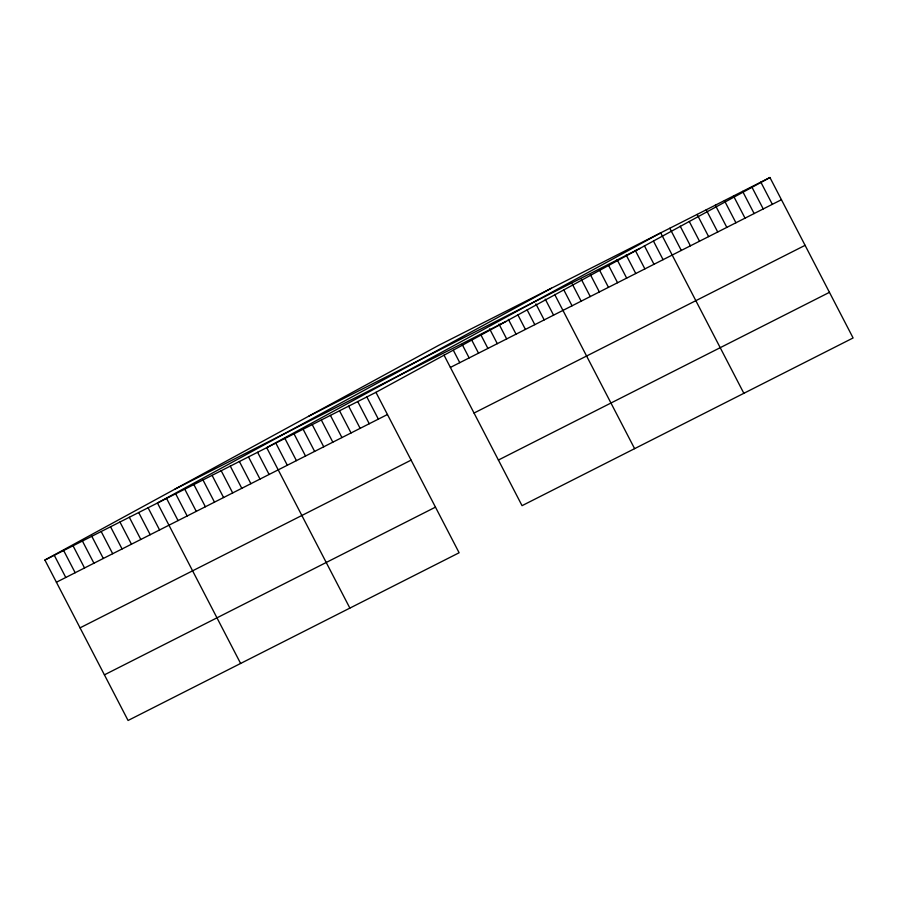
<?xml version="1.0" encoding="UTF-8"?>
<svg xmlns="http://www.w3.org/2000/svg" width="898" height="898" viewBox="0 0 898 898"><rect width="100%" height="100%" fill="white"/><g stroke="black" fill="none" stroke-linecap="round" stroke-linejoin="round"><path stroke-width="1.35" d="M769.934 177.523L375.948 392.325L459.114 552.764L128.066 720.477L44.9 560.038L438.886 345.236L769.934 177.523L853.1 337.962L522.052 505.675L443.994 355.092M551.439 288.213L157.453 503.015L240.619 663.454M308.867 416.122L639.926 248.409M174.919 489.152L505.967 321.439M44.9 560.038L375.948 392.325M450.392 367.428L781.44 199.715M56.406 582.23L387.453 414.517M474.032 413.046L805.091 245.334M80.045 627.848L411.104 460.135M498.401 460.045L829.449 292.344M104.415 674.847L435.463 507.146M760.831 182.137L772.336 204.329M751.727 186.75L763.233 208.942M742.624 191.364L754.129 213.556M733.52 195.977L745.026 218.158M724.417 200.591L735.922 222.771M715.313 205.193L726.819 227.385M706.21 209.806L717.715 231.998M697.106 214.42L708.612 236.612M689.282 221.503L699.508 241.225M680.179 226.116L690.405 245.839M669.796 228.26L681.301 250.441M743.858 393.302L660.692 232.874L266.706 447.675L349.872 608.103M653.508 241.18L663.083 259.668M644.405 245.794L653.98 264.281M635.301 250.407L644.876 268.895M626.187 255.021L635.773 273.508M617.083 259.623L626.669 278.122M608.62 265.471L617.566 282.735M599.516 270.085L608.462 287.338M590.413 274.698L599.359 291.951M581.309 279.312L590.255 296.565M572.206 283.925L581.152 301.178M563.742 289.762L572.048 305.791M554.638 294.376L634.605 448.652M545.254 299.135L553.561 315.153M535.881 303.883L544.188 319.901M527.137 309.866L534.804 324.661M517.753 314.614L525.42 329.409M508.38 319.374L516.047 334.157M498.996 324.122L506.663 338.916M489.623 328.87L497.29 343.665M480.879 334.853L487.906 348.413M471.495 339.612L478.522 353.172M462.122 344.361L469.149 357.92M453.378 350.343L459.765 362.669M366.844 396.938L378.35 419.13M357.741 401.552L369.246 423.744M348.637 406.165L360.143 428.357M339.534 410.779L351.039 432.959M330.43 415.392L341.936 437.573M321.327 420.006L332.832 442.186M312.223 424.608L323.729 446.8M303.12 429.222L314.626 451.413M294.016 433.835L305.522 456.027M284.913 438.449L296.419 460.64M275.809 443.062L287.315 465.254M257.603 452.289L269.097 474.47M248.499 456.891L259.993 479.083M239.396 461.505L250.89 483.696M230.292 466.118L241.787 488.31M221.189 470.732L232.683 492.923M212.085 475.345L223.58 497.537M202.982 479.959L214.476 502.139M193.878 484.572L205.373 506.753M184.775 489.186L196.269 511.366M175.671 493.788L187.166 515.98M166.557 498.401L178.062 520.593M148.08 507.763L159.575 529.955M138.696 512.522L150.202 534.703M129.323 517.27L140.818 539.462M119.939 522.019L131.445 544.21M110.555 526.778L122.061 548.959M101.182 531.526L112.677 553.718M91.798 536.274L103.304 558.466M82.414 541.034L93.92 563.214M73.041 545.782L84.535 567.974M63.657 550.53L75.163 572.722M54.284 555.29L65.779 577.47"/></g></svg>
